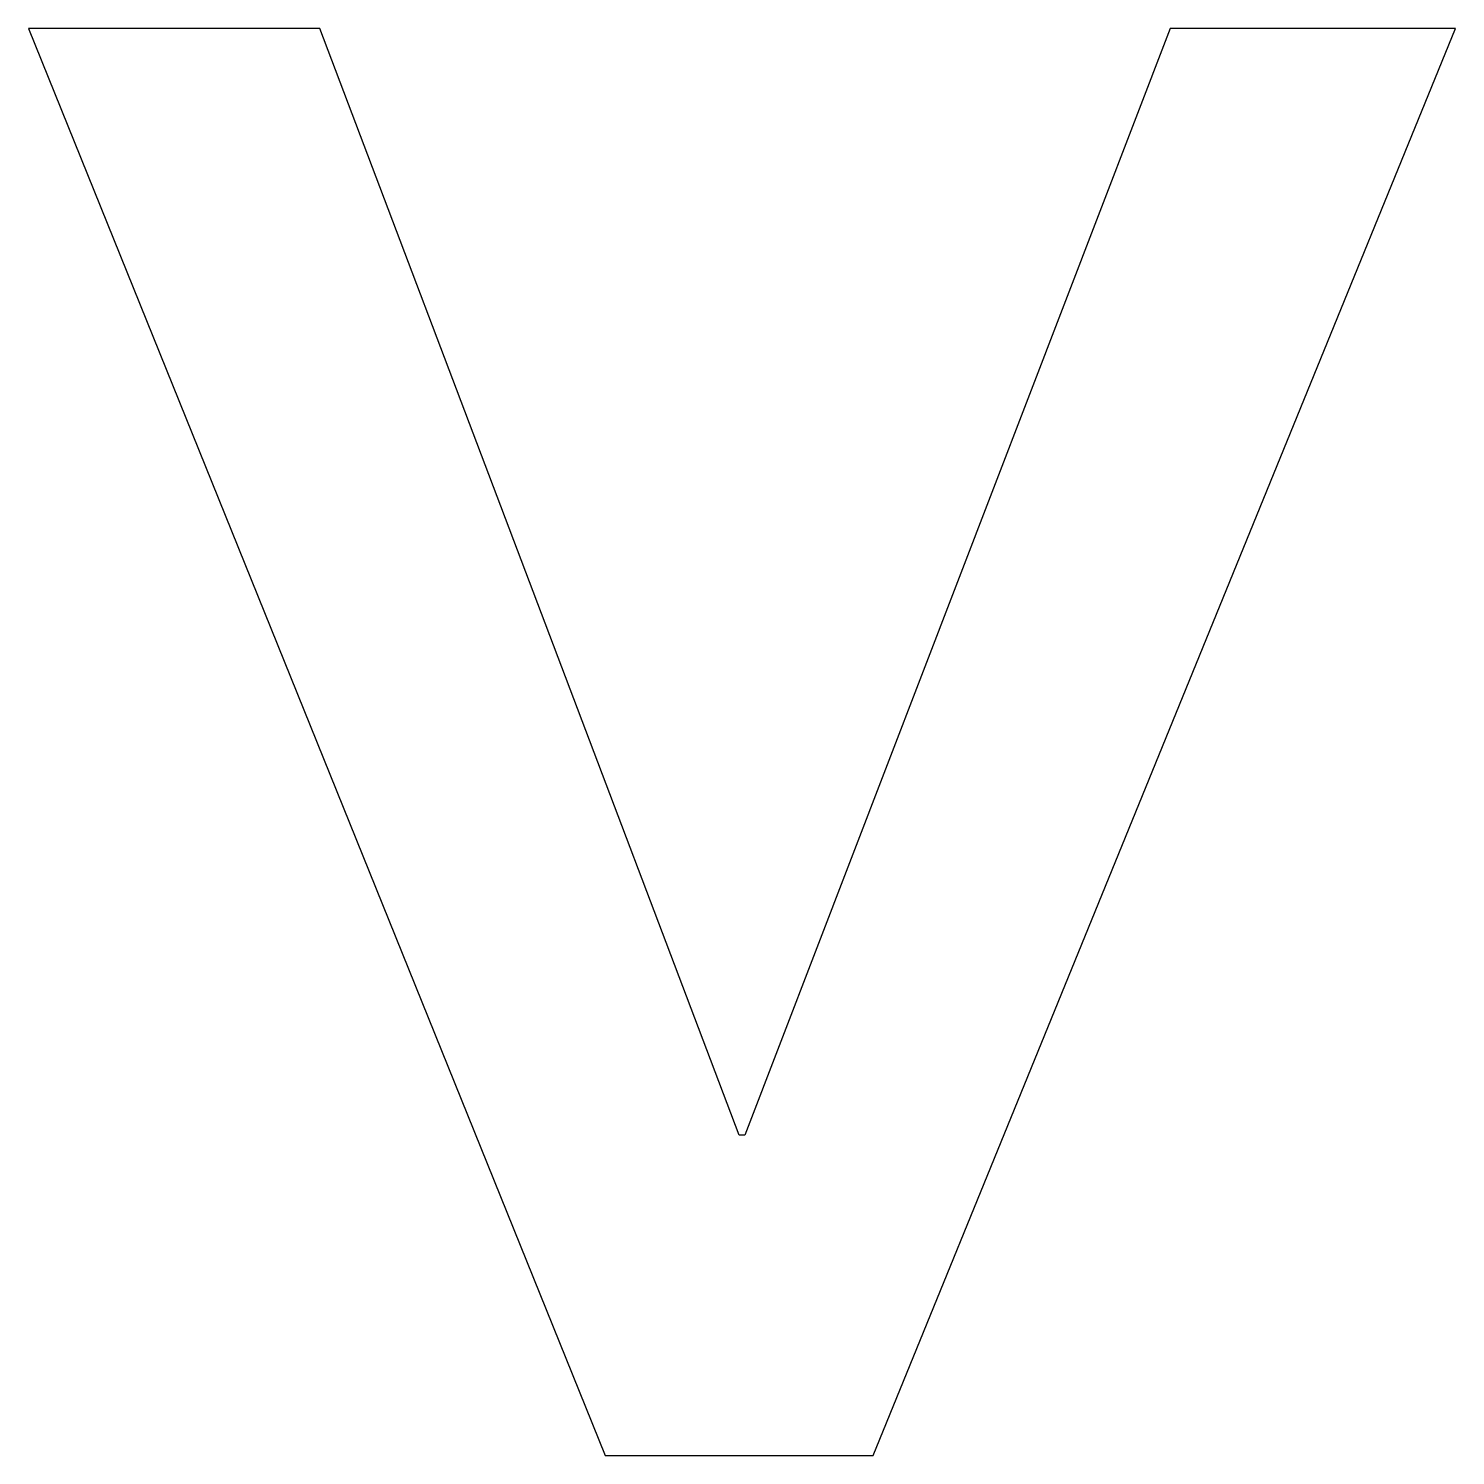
# Model space of a CAD drawing. Header units: metres. Extents: x 0.1 to 16.5, y 0 to 16.3.
import ezdxf

# ---------------------------------------------------------------- set-up
doc = ezdxf.new("R2010")
doc.units = ezdxf.units.M

msp = doc.modelspace()

# ---------------------------------------------------------------- linework, layer by layer
for p, q in [((3.46799, 16.339), (0.132996, 16.339)), ((0.132996, 16.339), (6.73499, 0)), ((8.269, 3.668), (3.46799, 16.339)), ((13.204, 16.339), (8.336, 3.668)), ((9.80299, 0), (16.472, 16.339)), ((16.472, 16.339), (13.204, 16.339)), ((8.336, 3.668), (8.269, 3.668)), ((6.73499, 0), (9.80299, 0))]:
    msp.add_line(p, q)

doc.saveas('drawing.dxf')
